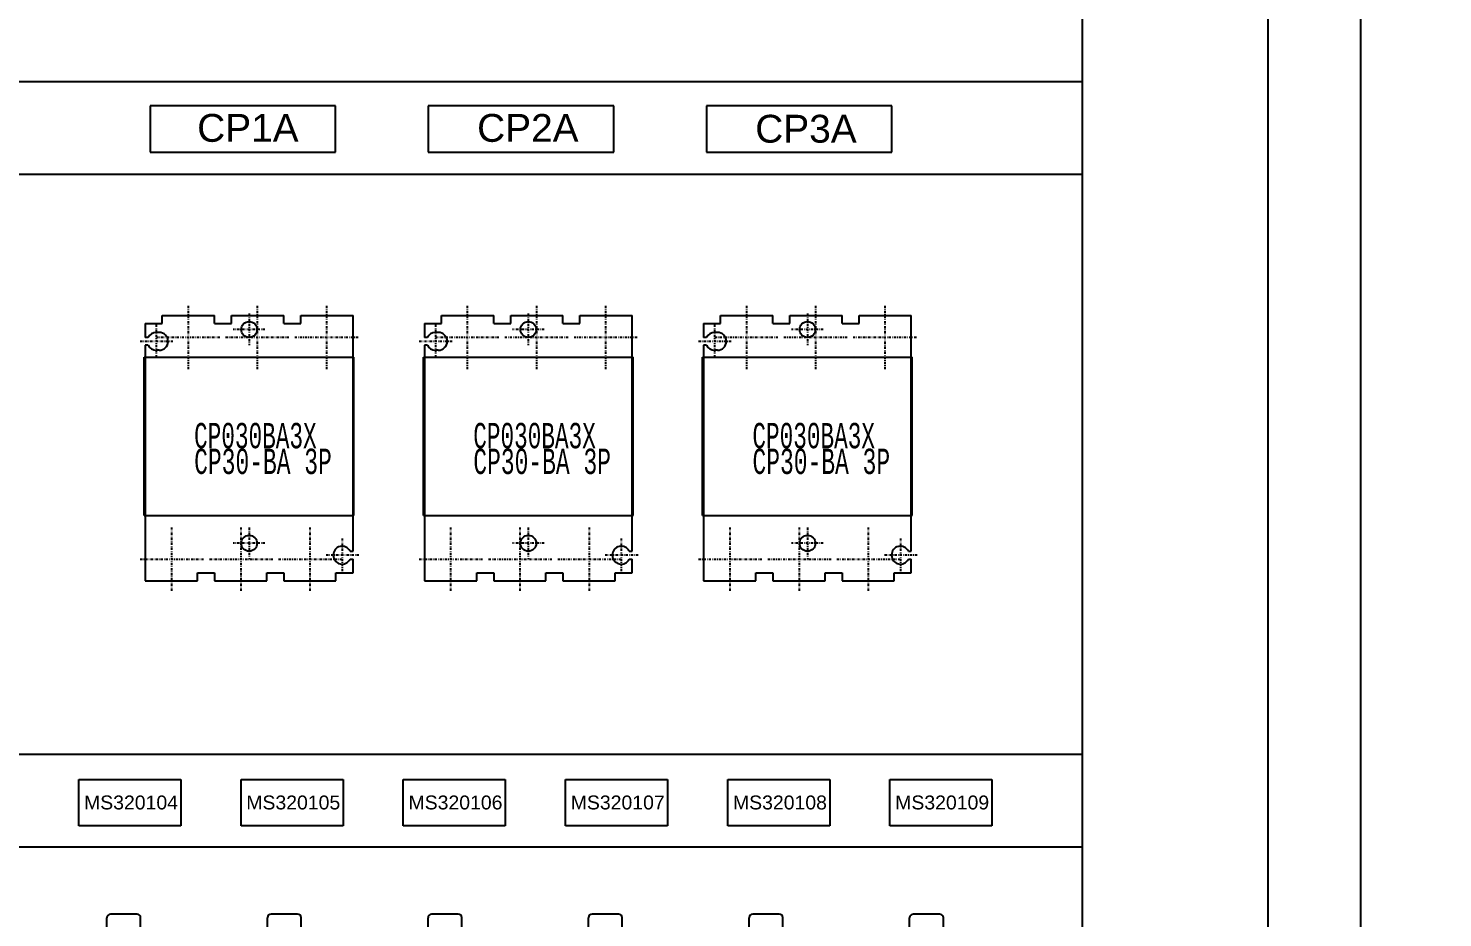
# Model space of a CAD drawing. Header units: millimetres. Extents: x 12275 to 14043, y 11466 to 13479.
# Drawn here: x 13046.8 to 13352, y 12977.2 to 13168.9 of the extents above; entities that cross this region are included whole.
import ezdxf

# ---------------------------------------------------------------- set-up
doc = ezdxf.new("R2010")
doc.units = ezdxf.units.MM
for name, pattern in [('CENTER', [2, 1.25, -0.25, 0.25, -0.25]), ('CONTINOUS', [0]), ('DASHDOT', [1, 0.5, -0.25, 0, -0.25])]:
    doc.linetypes.add(name, pattern=pattern)
for name, color, linetype in [('10', 4, 'Continuous'), ('12', 3, 'CONTINOUS'), ('14', 3, 'CONTINOUS'), ('17', 2, 'CENTER'), ('19', 7, 'CONTINOUS')]:
    doc.layers.add(name, color=color, linetype=linetype)
doc.styles.get("Standard").update_dxf_attribs({"font": 'arial.ttf'})
doc.styles.add('STANDARD1', font='MONOTXT', dxfattribs={"bigfont": 'BIGFONT'})
doc.dimstyles.get("Standard").update_dxf_attribs({"dimtxt": 0.18, "dimasz": 0.18, "dimexe": 0.18, "dimexo": 0.0625, "dimgap": 0.09, "dimtad": 0, "dimtih": 1, "dimtoh": 1, "dimdec": 4, "dimzin": 0, "dimdsep": 46, "dimtxsty": 'Standard', "dimcen": 0.09, "dimadec": 0, "dimazin": 0, "dimtfac": 1, "dimtdec": 4, "dimtofl": 0, "dimtmove": 0, "dimatfit": 3, "dimfxl": 1, "dimtolj": 1, "dimtzin": 0, "dimarcsym": 0})

# ---------------------------------------------------------------- blocks, each defined once
blk = doc.blocks.new('*D5')
at = {"color": 0, "lineweight": -2, "transparency": 16777216}
for p, q in [((13334.33, 13360.65), (13414.26, 13360.65)), ((13414.08, 13360.47), (13414.08, 13018.91)), ((13414.08, 12660.83), (13414.08, 13002.39)), ((13334.33, 12660.65), (13414.26, 12660.65))]:
    blk.add_line(p, q, dxfattribs=at)
at = {"color": 0, "transparency": 16777216}
for points in [[(13414.05, 13360.47), (13414.11, 13360.47), (13414.08, 13360.65)], [(13414.05, 12660.83), (13414.11, 12660.83), (13414.08, 12660.65)]]:
    blk.add_solid(points, dxfattribs=at)
at = {"layer": 'Defpoints', "color": 0, "transparency": 16777216}
for p in [(13334.27, 13360.65), (13334.27, 12660.65), (13414.08, 12660.65)]:
    blk.add_point(p, dxfattribs=at)
at = {"color": 0, "transparency": 16777216, "insert": (13414.08, 13010.65), "char_height": 0.18, "attachment_point": 5}
blk.add_mtext('\\A1;{\\H88.88889x;700.0000}', dxfattribs=at)

msp = doc.modelspace()

# ---------------------------------------------------------------- linework, layer by layer
at = {"color": 0}
for p, q in [((13334.27028, 12660.64673), (13334.27028, 13360.64673)), ((13314.27028, 12680.64673), (13314.27028, 13340.64673)), ((13274.27028, 12720.64673), (13274.27028, 13300.64673)), ((12894.27028, 13157.46096), (13274.27028, 13157.46096)), ((13073.10155, 13152.1895), (13073.10155, 13142.1895)), ((13113.10155, 13152.1895), (13073.10155, 13152.1895)), ((13113.10155, 13142.1895), (13113.10155, 13152.1895)), ((13133.10155, 13152.1895), (13133.10155, 13142.1895)), ((13173.10155, 13152.1895), (13133.10155, 13152.1895)), ((13173.10155, 13142.1895), (13173.10155, 13152.1895)), ((13193.10155, 13152.1895), (13193.10155, 13142.1895)), ((13233.10155, 13152.1895), (13193.10155, 13152.1895)), ((13233.10155, 13142.1895), (13233.10155, 13152.1895)), ((13073.10155, 13142.1895), (13113.10155, 13142.1895)), ((13133.10155, 13142.1895), (13173.10155, 13142.1895)), ((13193.10155, 13142.1895), (13233.10155, 13142.1895)), ((12894.27028, 13137.46096), (13274.27028, 13137.46096)), ((12894.27028, 13012.46096), (13274.27028, 13012.46096)), ((13057.70426, 12996.9954), (13057.70426, 13006.9954)), ((13057.70426, 13006.9954), (13079.70426, 13006.9954)), ((13079.70426, 13006.9954), (13079.70426, 12996.9954)), ((13092.70426, 12996.9954), (13092.70426, 13006.9954)), ((13092.70426, 13006.9954), (13114.70426, 13006.9954)), ((13114.70426, 13006.9954), (13114.70426, 12996.9954)), ((13127.70426, 12996.9954), (13127.70426, 13006.9954)), ((13127.70426, 13006.9954), (13149.70426, 13006.9954)), ((13149.70426, 13006.9954), (13149.70426, 12996.9954)), ((13162.70426, 12996.9954), (13162.70426, 13006.9954)), ((13162.70426, 13006.9954), (13184.70426, 13006.9954)), ((13184.70426, 13006.9954), (13184.70426, 12996.9954)), ((13197.70426, 12996.9954), (13197.70426, 13006.9954)), ((13197.70426, 13006.9954), (13219.70426, 13006.9954)), ((13219.70426, 13006.9954), (13219.70426, 12996.9954)), ((13232.70426, 12996.9954), (13232.70426, 13006.9954)), ((13232.70426, 13006.9954), (13254.70426, 13006.9954)), ((13254.70426, 13006.9954), (13254.70426, 12996.9954)), ((13079.70426, 12996.9954), (13057.70426, 12996.9954)), ((13114.70426, 12996.9954), (13092.70426, 12996.9954)), ((13149.70426, 12996.9954), (13127.70426, 12996.9954)), ((13184.70426, 12996.9954), (13162.70426, 12996.9954)), ((13219.70426, 12996.9954), (13197.70426, 12996.9954)), ((13254.70426, 12996.9954), (13232.70426, 12996.9954)), ((12894.27028, 12992.46096), (13274.27028, 12992.46096))]:
    msp.add_line(p, q, dxfattribs=at)
at = {"color": 0, "linetype": 'Continuous'}
for p, q in [((13063.77779, 12974.1608), (13063.77779, 12977.17551)), ((13070.27184, 12977.94861), (13064.55089, 12977.94861)), ((13071.04494, 12974.1608), (13071.04494, 12977.17551)), ((13098.4127, 12974.1608), (13098.4127, 12977.17551)), ((13104.90675, 12977.94861), (13099.1858, 12977.94861)), ((13105.67985, 12974.1608), (13105.67985, 12977.17551)), ((13133.04761, 12974.1608), (13133.04761, 12977.17551)), ((13139.54166, 12977.94861), (13133.82071, 12977.94861)), ((13140.31476, 12974.1608), (13140.31476, 12977.17551)), ((13167.68253, 12974.1608), (13167.68253, 12977.17551)), ((13174.17657, 12977.94861), (13168.45563, 12977.94861)), ((13174.94967, 12974.1608), (13174.94967, 12977.17551)), ((13202.31744, 12974.1608), (13202.31744, 12977.17551)), ((13208.81148, 12977.94861), (13203.09054, 12977.94861)), ((13209.58458, 12974.1608), (13209.58458, 12977.17551)), ((13236.95235, 12974.1608), (13236.95235, 12977.17551)), ((13243.44639, 12977.94861), (13237.72545, 12977.94861)), ((13244.21949, 12974.1608), (13244.21949, 12977.17551))]:
    msp.add_line(p, q, dxfattribs=at)
for centre, start, end in [((13064.55089, 12977.17551), 90, 180), ((13070.27184, 12977.17551), 0, 90), ((13099.1858, 12977.17551), 90, 180), ((13104.90675, 12977.17551), 0, 90), ((13133.82071, 12977.17551), 90, 180), ((13139.54166, 12977.17551), 0, 90), ((13168.45563, 12977.17551), 90, 180), ((13174.17657, 12977.17551), 0, 90), ((13203.09054, 12977.17551), 90, 180), ((13208.81148, 12977.17551), 0, 90), ((13237.72545, 12977.17551), 90, 180), ((13243.44639, 12977.17551), 0, 90)]:
    msp.add_arc(centre, 0.7731, start, end, dxfattribs=at)
at = {"layer": '10', "color": 0, "linetype": 'CONTINOUS'}
for p, q in [((13075.71806, 13105.26434), (13075.71806, 13106.97148)), ((13075.71806, 13106.97148), (13086.98513, 13106.97148)), ((13086.98513, 13105.26434), (13086.98513, 13106.97148)), ((13090.65546, 13106.97148), (13101.92253, 13106.97148)), ((13090.65546, 13105.26434), (13090.65546, 13106.97148)), ((13101.92253, 13105.26434), (13101.92253, 13106.97148)), ((13105.59287, 13106.97148), (13116.85993, 13106.97148)), ((13105.59287, 13105.26434), (13105.59287, 13106.97148)), ((13116.85993, 13056.18431), (13116.85993, 13106.97148)), ((13135.94415, 13105.26434), (13135.94415, 13106.97148)), ((13135.94415, 13106.97148), (13147.21121, 13106.97148)), ((13147.21121, 13105.26434), (13147.21121, 13106.97148)), ((13150.88155, 13106.97148), (13162.14862, 13106.97148)), ((13150.88155, 13105.26434), (13150.88155, 13106.97148)), ((13162.14862, 13105.26434), (13162.14862, 13106.97148)), ((13165.81895, 13106.97148), (13177.08602, 13106.97148)), ((13165.81895, 13105.26434), (13165.81895, 13106.97148)), ((13177.08602, 13056.18431), (13177.08602, 13106.97148)), ((13196.17023, 13105.26434), (13196.17023, 13106.97148)), ((13196.17023, 13106.97148), (13207.4373, 13106.97148)), ((13207.4373, 13105.26434), (13207.4373, 13106.97148)), ((13211.10763, 13106.97148), (13222.3747, 13106.97148)), ((13211.10763, 13105.26434), (13211.10763, 13106.97148)), ((13222.3747, 13105.26434), (13222.3747, 13106.97148)), ((13226.04503, 13106.97148), (13237.3121, 13106.97148)), ((13226.04503, 13105.26434), (13226.04503, 13106.97148)), ((13237.3121, 13056.18431), (13237.3121, 13106.97148)), ((13072.04773, 13105.26434), (13072.04773, 13102.27686)), ((13072.04773, 13105.26434), (13075.71806, 13105.26434)), ((13075.03521, 13103.34382), (13074.39503, 13103.34382)), ((13086.98513, 13105.26434), (13090.65546, 13105.26434)), ((13101.92253, 13105.26434), (13105.59287, 13105.26434)), ((13132.27381, 13105.26434), (13132.27381, 13102.27686)), ((13132.27381, 13105.26434), (13135.94415, 13105.26434)), ((13135.26129, 13103.34382), (13134.62112, 13103.34382)), ((13147.21121, 13105.26434), (13150.88155, 13105.26434)), ((13162.14862, 13105.26434), (13165.81895, 13105.26434)), ((13192.4999, 13105.26434), (13192.4999, 13102.27686)), ((13192.4999, 13105.26434), (13196.17023, 13105.26434)), ((13195.48738, 13103.34382), (13194.8472, 13103.34382)), ((13207.4373, 13105.26434), (13211.10763, 13105.26434)), ((13222.3747, 13105.26434), (13226.04503, 13105.26434)), ((13072.67462, 13102.27686), (13072.04773, 13102.27686)), ((13072.04773, 13100.56973), (13072.04773, 13049.78257)), ((13072.67462, 13100.56973), (13072.04773, 13100.56973)), ((13132.9007, 13102.27686), (13132.27381, 13102.27686)), ((13132.27381, 13100.56973), (13132.27381, 13049.78257)), ((13132.9007, 13100.56973), (13132.27381, 13100.56973)), ((13193.12679, 13102.27686), (13192.4999, 13102.27686)), ((13192.4999, 13100.56973), (13192.4999, 13049.78257)), ((13193.12679, 13100.56973), (13192.4999, 13100.56973)), ((13075.03521, 13099.50278), (13074.39503, 13099.50278)), ((13135.26129, 13099.50278), (13134.62112, 13099.50278)), ((13195.48738, 13099.50278), (13194.8472, 13099.50278)), ((13116.23304, 13056.18431), (13116.85993, 13056.18431)), ((13116.23304, 13054.47718), (13116.85993, 13054.47718)), ((13116.85993, 13051.4897), (13116.85993, 13054.47718)), ((13176.45913, 13056.18431), (13177.08602, 13056.18431)), ((13176.45913, 13054.47718), (13177.08602, 13054.47718)), ((13177.08602, 13051.4897), (13177.08602, 13054.47718)), ((13236.68521, 13056.18431), (13237.3121, 13056.18431)), ((13236.68521, 13054.47718), (13237.3121, 13054.47718)), ((13237.3121, 13051.4897), (13237.3121, 13054.47718)), ((13083.3148, 13051.4897), (13086.98513, 13051.4897)), ((13083.3148, 13049.78257), (13083.3148, 13051.4897)), ((13086.98513, 13051.4897), (13086.98513, 13049.78257)), ((13098.2522, 13051.4897), (13101.92253, 13051.4897)), ((13098.2522, 13049.78257), (13098.2522, 13051.4897)), ((13098.2522, 13049.78257), (13098.2522, 13051.4897)), ((13098.2522, 13051.4897), (13101.92253, 13051.4897)), ((13101.92253, 13051.4897), (13101.92253, 13049.78257)), ((13113.1896, 13049.78257), (13113.1896, 13051.4897)), ((13113.1896, 13051.4897), (13116.85993, 13051.4897)), ((13143.54088, 13051.4897), (13147.21121, 13051.4897)), ((13143.54088, 13049.78257), (13143.54088, 13051.4897)), ((13147.21121, 13051.4897), (13147.21121, 13049.78257)), ((13158.47828, 13051.4897), (13162.14862, 13051.4897)), ((13158.47828, 13049.78257), (13158.47828, 13051.4897)), ((13158.47828, 13049.78257), (13158.47828, 13051.4897)), ((13158.47828, 13051.4897), (13162.14862, 13051.4897)), ((13162.14862, 13051.4897), (13162.14862, 13049.78257)), ((13173.41569, 13049.78257), (13173.41569, 13051.4897)), ((13173.41569, 13051.4897), (13177.08602, 13051.4897)), ((13203.76697, 13051.4897), (13207.4373, 13051.4897)), ((13203.76697, 13049.78257), (13203.76697, 13051.4897)), ((13207.4373, 13051.4897), (13207.4373, 13049.78257)), ((13218.70437, 13051.4897), (13222.3747, 13051.4897)), ((13218.70437, 13049.78257), (13218.70437, 13051.4897)), ((13218.70437, 13049.78257), (13218.70437, 13051.4897)), ((13218.70437, 13051.4897), (13222.3747, 13051.4897)), ((13222.3747, 13051.4897), (13222.3747, 13049.78257)), ((13233.64177, 13049.78257), (13233.64177, 13051.4897)), ((13233.64177, 13051.4897), (13237.3121, 13051.4897)), ((13072.04773, 13049.78257), (13083.3148, 13049.78257)), ((13086.98513, 13049.78257), (13098.2522, 13049.78257)), ((13101.92253, 13049.78257), (13113.1896, 13049.78257)), ((13132.27381, 13049.78257), (13143.54088, 13049.78257)), ((13147.21121, 13049.78257), (13158.47828, 13049.78257)), ((13162.14862, 13049.78257), (13173.41569, 13049.78257)), ((13192.4999, 13049.78257), (13203.76697, 13049.78257)), ((13207.4373, 13049.78257), (13218.70437, 13049.78257)), ((13222.3747, 13049.78257), (13233.64177, 13049.78257))]:
    msp.add_line(p, q, dxfattribs=at)
for centre, start, end in [((13074.39503, 13101.4233), 90, 153.6122), ((13075.03521, 13101.4233), 270, 90), ((13134.62112, 13101.4233), 90, 153.6122), ((13135.26129, 13101.4233), 270, 90), ((13194.8472, 13101.4233), 90, 153.6122), ((13195.48738, 13101.4233), 270, 90), ((13074.39503, 13101.4233), 206.3878, 270), ((13134.62112, 13101.4233), 206.3878, 270), ((13194.8472, 13101.4233), 206.3878, 270), ((13114.51263, 13055.33074), 26.3878, 333.6122), ((13174.73871, 13055.33074), 26.3878, 333.6122), ((13234.9648, 13055.33074), 26.3878, 333.6122)]:
    msp.add_arc(centre, 1.92052, start, end, dxfattribs=at)
at = {"layer": '12', "color": 0, "linetype": 'DASHDOT'}
for p, q in [((13074.39503, 13105.05095), (13074.39503, 13097.79564)), ((13134.62112, 13105.05095), (13134.62112, 13097.79564)), ((13194.8472, 13105.05095), (13194.8472, 13097.79564)), ((13078.02269, 13101.4233), (13070.76738, 13101.4233)), ((13138.24877, 13101.4233), (13130.99346, 13101.4233)), ((13198.47486, 13101.4233), (13191.21955, 13101.4233)), ((13114.51263, 13058.9584), (13114.51263, 13051.70309)), ((13174.73871, 13058.9584), (13174.73871, 13051.70309)), ((13234.9648, 13058.9584), (13234.9648, 13051.70309)), ((13118.14028, 13055.33074), (13110.88497, 13055.33074)), ((13178.36637, 13055.33074), (13171.11106, 13055.33074)), ((13238.59245, 13055.33074), (13231.33714, 13055.33074))]:
    msp.add_line(p, q, dxfattribs=at)
at = {"layer": '14', "color": 0, "linetype": 'DASHDOT'}
for p, q in [((13094.45383, 13107.39826), (13094.45383, 13100.56973)), ((13154.67992, 13107.39826), (13154.67992, 13100.56973)), ((13214.906, 13107.39826), (13214.906, 13100.56973)), ((13097.86809, 13103.984), (13091.03957, 13103.984)), ((13158.09418, 13103.984), (13151.26565, 13103.984)), ((13218.32026, 13103.984), (13211.49174, 13103.984)), ((13094.45383, 13061.30571), (13094.45383, 13054.47718)), ((13154.67992, 13061.30571), (13154.67992, 13054.47718)), ((13214.906, 13061.30571), (13214.906, 13054.47718)), ((13097.86809, 13057.89144), (13091.03957, 13057.89144)), ((13158.09418, 13057.89144), (13151.26565, 13057.89144)), ((13218.32026, 13057.89144), (13211.49174, 13057.89144))]:
    msp.add_line(p, q, dxfattribs=at)
at = {"layer": '14', "color": 0, "linetype": 'CONTINOUS'}
for p, q in [((13071.83434, 13063.8664), (13071.83434, 13098.00903)), ((13071.83434, 13098.00903), (13117.07333, 13098.00903)), ((13117.07333, 13063.8664), (13117.07333, 13098.00903)), ((13132.06042, 13063.8664), (13132.06042, 13098.00903)), ((13132.06042, 13098.00903), (13177.29941, 13098.00903)), ((13177.29941, 13063.8664), (13177.29941, 13098.00903)), ((13192.28651, 13063.8664), (13192.28651, 13098.00903)), ((13192.28651, 13098.00903), (13237.52549, 13098.00903)), ((13237.52549, 13063.8664), (13237.52549, 13098.00903)), ((13071.83434, 13063.8664), (13117.07333, 13063.8664)), ((13132.06042, 13063.8664), (13177.29941, 13063.8664)), ((13192.28651, 13063.8664), (13237.52549, 13063.8664))]:
    msp.add_line(p, q, dxfattribs=at)
for centre in [(13094.45383, 13103.984), (13154.67992, 13103.984), (13214.906, 13103.984), (13094.45383, 13057.89144), (13154.67992, 13057.89144), (13214.906, 13057.89144)]:
    msp.add_circle(centre, 1.70713, dxfattribs=at)
at = {"layer": '17', "color": 0, "linetype": 'DASHDOT'}
for p, q in [((13081.26624, 13109.10539), (13081.26624, 13095.44834)), ((13096.20364, 13109.10539), (13096.20364, 13095.44834)), ((13111.14104, 13109.10539), (13111.14104, 13095.44834)), ((13141.49232, 13109.10539), (13141.49232, 13095.44834)), ((13156.42973, 13109.10539), (13156.42973, 13095.44834)), ((13171.36713, 13109.10539), (13171.36713, 13095.44834)), ((13201.71841, 13109.10539), (13201.71841, 13095.44834)), ((13216.65581, 13109.10539), (13216.65581, 13095.44834)), ((13231.59321, 13109.10539), (13231.59321, 13095.44834)), ((13088.09477, 13102.27686), (13074.43771, 13102.27686)), ((13103.03217, 13102.27686), (13089.37511, 13102.27686)), ((13117.96957, 13102.27686), (13104.31252, 13102.27686)), ((13148.32085, 13102.27686), (13134.6638, 13102.27686)), ((13163.25825, 13102.27686), (13149.6012, 13102.27686)), ((13178.19565, 13102.27686), (13164.5386, 13102.27686)), ((13208.54693, 13102.27686), (13194.88988, 13102.27686)), ((13223.48434, 13102.27686), (13209.82728, 13102.27686)), ((13238.42174, 13102.27686), (13224.76469, 13102.27686)), ((13077.76662, 13047.64865), (13077.76662, 13061.30571)), ((13092.70402, 13047.64865), (13092.70402, 13061.30571)), ((13107.64142, 13047.64865), (13107.64142, 13061.30571)), ((13137.9927, 13047.64865), (13137.9927, 13061.30571)), ((13152.93011, 13047.64865), (13152.93011, 13061.30571)), ((13167.86751, 13047.64865), (13167.86751, 13061.30571)), ((13198.21879, 13047.64865), (13198.21879, 13061.30571)), ((13213.15619, 13047.64865), (13213.15619, 13061.30571)), ((13228.09359, 13047.64865), (13228.09359, 13061.30571)), ((13070.93809, 13054.47718), (13084.59515, 13054.47718)), ((13085.8755, 13054.47718), (13099.53255, 13054.47718)), ((13100.8129, 13054.47718), (13114.46995, 13054.47718)), ((13131.16418, 13054.47718), (13144.82123, 13054.47718)), ((13146.10158, 13054.47718), (13159.75863, 13054.47718)), ((13161.03898, 13054.47718), (13174.69603, 13054.47718)), ((13191.39026, 13054.47718), (13205.04731, 13054.47718)), ((13206.32766, 13054.47718), (13219.98472, 13054.47718)), ((13221.26507, 13054.47718), (13234.92212, 13054.47718))]:
    msp.add_line(p, q, dxfattribs=at)

# ---------------------------------------------------------------- texts
at = {"color": 0, "attachment_point": 1}
for s, width, insert, char_height in [('CP1A', 14.513371, (13083.23902, 13150.44436), 6), ('CP2A', 14.513371, (13143.63672, 13150.44117), 6), ('CP3A', 14.513371, (13203.63672, 13150.26162), 6), ('MS320104', 21.8656105, (13058.83223, 13003.51402), 3), ('MS320105', 21.8656105, (13093.83223, 13003.51402), 3), ('MS320106', 21.8656105, (13128.83223, 13003.51402), 3), ('MS320107', 21.8656105, (13163.83223, 13003.51402), 3), ('MS320108', 21.8656105, (13198.83223, 13003.51402), 3), ('MS320109', 21.8656105, (13233.83223, 13003.51402), 3)]:
    msp.add_mtext_dynamic_manual_height_columns(s, width=width, gutter_width=1, heights=[0], dxfattribs=dict(at, insert=insert, char_height=char_height))
at = {"layer": '19', "color": 0, "linetype": 'CONTINOUS', "style": 'STANDARD1'}
for s, width, p in [('CP030BA3X', 0.621429, (13082.57219, 13078.37702)), ('CP030BA3X', 0.621429, (13142.79828, 13078.37702)), ('CP030BA3X', 0.621429, (13203.02436, 13078.37702)), ('CP30-BA 3P', 0.628125, (13082.58928, 13072.82884)), ('CP30-BA 3P', 0.628125, (13142.81536, 13072.82884)), ('CP30-BA 3P', 0.628125, (13203.04145, 13072.82884))]:
    msp.add_text(s, height=5.462821, rotation=0.0000025, dxfattribs=dict(at, width=width)).set_placement(p)

# ---------------------------------------------------------------- dimensions: what is measured, and where the dimension line sits
at = {"color": 0}
dim = msp.add_linear_dim(base=(13414.07862, 12660.64673), p1=(13334.27028, 13360.64673), p2=(13334.27028, 12660.64673), angle=90, text='{\\H88.88889x;<>}', dimstyle='Standard', dxfattribs=at)
dim.commit()
dim.dimension.update_dxf_attribs({"geometry": '*D5', "text_midpoint": (13414.07862, 13010.64673), "dimtype": 160})

doc.saveas('drawing.dxf')
